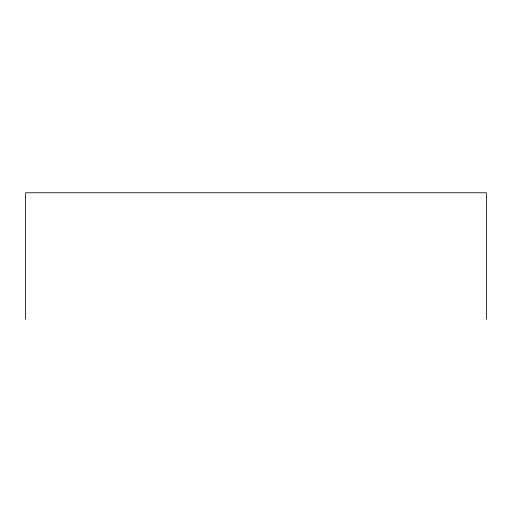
<?xml version="1.0" encoding="UTF-8"?>
<svg xmlns="http://www.w3.org/2000/svg" width="512" height="512" viewBox="0 0 512 512"><rect width="100%" height="100%" fill="white"/><g stroke="black" fill="none" stroke-linecap="round" stroke-linejoin="round"><path stroke-width="0.77" d="M486.4 319.238L486.4 192.762L25.6 192.762L25.6 319.238"/></g></svg>
